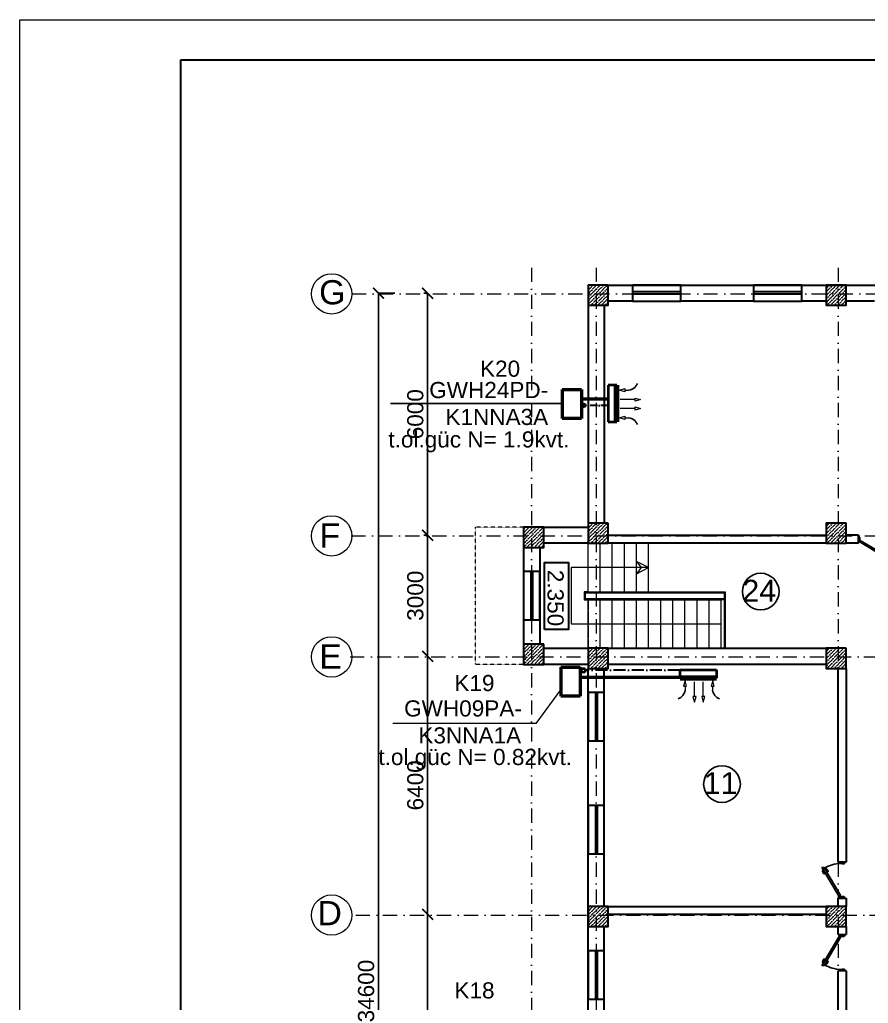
# Model space of a CAD drawing. Header units: millimetres. Extents: x 895788 to 1136524, y -21936 to 400945.
# Drawn here: x 1016239 to 1037276, y 239538 to 263923 of the extents above; entities that cross this region are included whole.
import ezdxf

# ---------------------------------------------------------------- set-up
doc = ezdxf.new("R2010")
doc.units = ezdxf.units.MM
for name, pattern in [('( Hidden )', [0.275, 0.15, -0.125]), ('006_PP_0101_AS_101_00$0$006_PP_0101_AS_102_00$0$006_PP_GRID_0101$0$006_TD-D_0101_AS_N101_00$0$TEČKOVANБX2', [0.05, 0, -0.05]), ('ACAD_ISO10W100', [18, 12, -3, 0, -3]), ('DASHDOT', [1, 0.5, -0.25, 0, -0.25]), ('Штрихпунктирная', [670.277762, 352.777767, -176.388884, 0, -141.111112])]:
    doc.linetypes.add(name, pattern=pattern)
for name, color, linetype, lineweight in [('0_Pen_No__7', 7, 'Continuous', 60), ('Layer2_Pen_No__1', 7, 'Continuous', 15), ('аракясмя_Pen_No__1', 7, 'Continuous', 15), ('ДВЕРИ', 7, 'Continuous', 5), ('невидимка_Ном._пера__241_Ном._пера__7', 7, 'Continuous', 60), ('оси_Pen_No__1', 7, 'Continuous', 15), ('оси_Ном._пера__1', 7, 'Continuous', 15), ('оси_Ном._пера__242_Pen_No__21', 7, 'Continuous', 30), ('перегородка_Ном._пера__7', 7, 'Continuous', 60), ('перегородка_Ном._пера__7_Ном._пера__7', 7, 'Continuous', 60), ('размер_Pen_No__1', 7, 'Continuous', 15)]:
    doc.layers.add(name, color=color, linetype=linetype, lineweight=lineweight)
doc.styles.add('GENERATED_STYLE_1', font='times.ttf')
doc.styles.get("Standard").update_dxf_attribs({"font": 'arial.ttf', "height": 400})
doc.styles.add('СГЕНЕРИР_СТИЛЬ_1', font='arial.ttf')
doc.dimstyles.new('razmeri a-g', dxfattribs={"dimtxt": 400, "dimasz": 270, "dimexe": 1.25, "dimexo": 0.625, "dimgap": 100, "dimtad": 1, "dimdec": 0, "dimtxsty": 'Standard', "dimblk": 'ARCHTICK', "dimcen": 2.5, "dimadec": 0, "dimazin": 0, "dimtfac": 1, "dimtdec": 0, "dimtmove": 0, "dimatfit": 3, "dimfxl": 1, "dimarcsym": 0})

# ---------------------------------------------------------------- blocks, each defined once
blk = doc.blocks.new('DSA')
at = {"layer": 'ДВЕРИ', "color": 251, "lineweight": 25, "true_color": 0x636466}
for p, q in [((153780, 788017), (153820, 788017)), ((153780, 787928), (153812, 787928)), ((153780, 787928), (153812, 787928)), ((153804, 787910), (153811, 787922)), ((153804, 787910), (154462, 787520)), ((153811, 787922), (153818, 787918)), ((153812, 787928), (153812, 787965)), ((153812, 787965), (153820, 787965)), ((153818, 787918), (153832, 787941)), ((153820, 787965), (153820, 788016)), ((153832, 787941), (154468, 787562)), ((155336, 787941), (154700, 787562)), ((155364, 787910), (154706, 787520)), ((155350, 787918), (155336, 787941)), ((155388, 788017), (155348, 788017)), ((155348, 787965), (155348, 788016)), ((155356, 787965), (155348, 787965)), ((155357, 787922), (155350, 787918)), ((155356, 787928), (155356, 787965)), ((155388, 787928), (155356, 787928)), ((155388, 787928), (155356, 787928)), ((155364, 787910), (155357, 787922)), ((154366, 787654), (154365, 787652)), ((154367, 787641), (154409, 787616)), ((154428, 787627), (154377, 787657)), ((154740, 787627), (154791, 787657)), ((154801, 787641), (154760, 787616)), ((154802, 787654), (154804, 787652)), ((154318, 787574), (154320, 787576)), ((154372, 787532), (154321, 787563)), ((154331, 787579), (154372, 787555)), ((154365, 787571), (154368, 787575)), ((154415, 787542), (154365, 787571)), ((154383, 787557), (154384, 787560)), ((154388, 787610), (154391, 787615)), ((154391, 787615), (154441, 787585)), ((154401, 787550), (154394, 787538)), ((154411, 787605), (154410, 787603)), ((154418, 787546), (154415, 787542)), ((154426, 787594), (154433, 787605)), ((154441, 787585), (154438, 787580)), ((154456, 787542), (154468, 787562)), ((154470, 787534), (154456, 787542)), ((154462, 787520), (154470, 787534)), ((154698, 787534), (154712, 787542)), ((154706, 787520), (154698, 787534)), ((154712, 787542), (154700, 787562)), ((154777, 787615), (154727, 787585)), ((154727, 787585), (154730, 787580)), ((154742, 787594), (154735, 787605)), ((154750, 787546), (154753, 787542)), ((154753, 787542), (154803, 787571)), ((154757, 787605), (154758, 787603)), ((154767, 787550), (154775, 787538)), ((154780, 787610), (154777, 787615)), ((154785, 787557), (154784, 787560)), ((154837, 787579), (154796, 787555)), ((154797, 787532), (154847, 787563)), ((154803, 787571), (154800, 787575)), ((154850, 787574), (154848, 787576))]:
    blk.add_line(p, q, dxfattribs=at)
for centre, radius, start, end in [((154002, 787952), 583, 319.7101, 357.5846), ((155160, 787950), 576, 182.1815, 220.5237), ((154371, 787648), 7.98, 149.2867, 239.2867), ((154373, 787650), 7.98, 59.2867, 149.2867), ((154420, 787613), 16, 329.2867, 59.2867), ((154748, 787613), 16, 120.7133, 210.7133), ((154795, 787650), 7.98, 30.7133, 120.7133), ((154797, 787648), 7.98, 300.7133, 30.7133), ((154325, 787569), 7.98, 149.2867, 239.2867), ((154327, 787572), 7.98, 59.2867, 149.2867), ((154376, 787561), 7.98, 239.2867, 329.2867), ((154380, 787546), 16, 239.2867, 329.2867), ((154404, 787609), 7.98, 329.2867, 59.2867), ((154764, 787609), 7.98, 120.7133, 210.7133), ((154788, 787546), 16, 210.7133, 300.7133), ((154792, 787561), 7.98, 210.7133, 300.7133), ((154842, 787572), 7.98, 30.7133, 120.7133), ((154843, 787569), 7.98, 300.7133, 30.7133)]:
    blk.add_arc(centre, radius, start, end, dxfattribs=at)
blk = doc.blocks.new('qapi 700')
at = {"layer": 'ДВЕРИ', "color": 251, "lineweight": 25, "true_color": 0x636466}
for p, q in [((1281620, 90086), (1281659, 90086)), ((1281651, 89997), (1281651, 90034)), ((1281651, 90034), (1281659, 90034)), ((1281659, 90034), (1281659, 90086)), ((1282420, 90086), (1282380, 90086)), ((1282380, 90034), (1282380, 90085)), ((1282388, 90034), (1282380, 90034)), ((1282388, 89997), (1282388, 90034)), ((1281620, 89997), (1281651, 89997)), ((1282368, 90010), (1281735, 89633)), ((1282395, 89980), (1281741, 89591)), ((1282382, 89987), (1282368, 90010)), ((1282388, 89991), (1282382, 89987)), ((1282420, 89997), (1282388, 89997)), ((1282420, 89997), (1282388, 89997)), ((1282395, 89980), (1282388, 89991)), ((1281733, 89605), (1281747, 89613)), ((1281741, 89591), (1281733, 89605)), ((1281747, 89613), (1281735, 89633)), ((1281812, 89685), (1281762, 89656)), ((1281762, 89656), (1281765, 89651)), ((1281776, 89665), (1281770, 89676)), ((1281775, 89698), (1281826, 89728)), ((1281785, 89617), (1281787, 89613)), ((1281787, 89613), (1281837, 89642)), ((1281792, 89676), (1281793, 89674)), ((1281835, 89712), (1281794, 89687)), ((1281802, 89622), (1281809, 89609)), ((1281814, 89681), (1281812, 89685)), ((1281820, 89629), (1281818, 89631)), ((1281872, 89650), (1281831, 89626)), ((1281831, 89604), (1281881, 89634)), ((1281837, 89642), (1281835, 89646)), ((1281836, 89725), (1281838, 89722)), ((1281884, 89645), (1281883, 89647))]:
    blk.add_line(p, q, dxfattribs=at)
for centre, radius, start, end in [((1282471, 90052), 821, 183.4077, 209.5706), ((1281783, 89684), 15.9, 120.7133, 210.7133), ((1281798, 89680), 7.94, 120.7133, 210.7133), ((1281823, 89617), 15.9, 210.7133, 300.7133), ((1281827, 89633), 7.94, 210.7133, 300.7133), ((1281830, 89721), 7.94, 30.7133, 120.7133), ((1281831, 89718), 7.94, 300.7133, 30.7133), ((1281876, 89643), 7.94, 30.7133, 120.7133), ((1281877, 89641), 7.94, 300.7133, 30.7133)]:
    blk.add_arc(centre, radius, start, end, dxfattribs=at)
blk = doc.blocks.new('_ArchTick')
at = {"color": 0, "linetype": 'ByBlock', "const_width": 0.15}
blk.add_lwpolyline([(-0.5, -0.5), (0.5, 0.5)], dxfattribs=at)
blk = doc.blocks.new('*D118')
at = {"color": 0, "lineweight": -2, "transparency": 16777216}
for p, q in [((1025536, 257142), (1025131, 257142)), ((1025133, 257142), (1025133, 222542)), ((1025536, 222542), (1025131, 222542))]:
    blk.add_line(p, q, dxfattribs=at)
at = {"layer": 'Defpoints', "color": 0, "transparency": 16777216}
for p in [(1025537, 257142), (1025133, 222542), (1025537, 222542)]:
    blk.add_point(p, dxfattribs=at)
at = {"color": 0, "lineweight": -2, "transparency": 16777216, "xscale": 270, "yscale": 270, "zscale": 270}
for p, rotation in [((1025133, 257142), 90), ((1025133, 222542), 270)]:
    blk.add_blockref('_ArchTick', p, dxfattribs=dict(at, rotation=rotation))
at = {"color": 0, "transparency": 16777216, "insert": (1024828, 239842), "char_height": 400, "attachment_point": 5, "rotation": 90}
blk.add_mtext('34600', dxfattribs=at)
blk = doc.blocks.new('*D119')
at = {"color": 0, "lineweight": -2, "transparency": 16777216}
for p, q in [((1026255, 257142), (1026353, 257142)), ((1026352, 257142), (1026352, 251142)), ((1026255, 251142), (1026353, 251142))]:
    blk.add_line(p, q, dxfattribs=at)
at = {"layer": 'Defpoints', "color": 0, "transparency": 16777216}
for p in [(1026254, 257142), (1026254, 251142), (1026352, 251142)]:
    blk.add_point(p, dxfattribs=at)
at = {"color": 0, "lineweight": -2, "transparency": 16777216, "xscale": 270, "yscale": 270, "zscale": 270}
for p, rotation in [((1026352, 257142), 90), ((1026352, 251142), 270)]:
    blk.add_blockref('_ArchTick', p, dxfattribs=dict(at, rotation=rotation))
at = {"color": 0, "transparency": 16777216, "insert": (1026048, 254142), "char_height": 400, "attachment_point": 5, "rotation": 90}
blk.add_mtext('6000', dxfattribs=at)
blk = doc.blocks.new('*D120')
at = {"color": 0, "lineweight": -2, "transparency": 16777216}
for p, q in [((1026255, 251142), (1026353, 251142)), ((1026352, 251142), (1026352, 248142)), ((1026353, 248142), (1026353, 248142))]:
    blk.add_line(p, q, dxfattribs=at)
at = {"layer": 'Defpoints', "color": 0, "transparency": 16777216}
for p in [(1026254, 251142), (1026352, 248142), (1026352, 248142)]:
    blk.add_point(p, dxfattribs=at)
at = {"color": 0, "lineweight": -2, "transparency": 16777216, "xscale": 270, "yscale": 270, "zscale": 270}
for p, rotation in [((1026352, 251142), 90), ((1026352, 248142), 270)]:
    blk.add_blockref('_ArchTick', p, dxfattribs=dict(at, rotation=rotation))
at = {"color": 0, "transparency": 16777216, "insert": (1026048, 249642), "char_height": 400, "attachment_point": 5, "rotation": 90}
blk.add_mtext('3000', dxfattribs=at)
blk = doc.blocks.new('*D121')
at = {"color": 0, "lineweight": -2, "transparency": 16777216}
for p, q in [((1026352, 248142), (1026352, 241742)), ((1026353, 248142), (1026353, 248142)), ((1026353, 241742), (1026353, 241742))]:
    blk.add_line(p, q, dxfattribs=at)
at = {"layer": 'Defpoints', "color": 0, "transparency": 16777216}
for p in [(1026352, 248142), (1026352, 241742), (1026352, 241742)]:
    blk.add_point(p, dxfattribs=at)
at = {"color": 0, "lineweight": -2, "transparency": 16777216, "xscale": 270, "yscale": 270, "zscale": 270}
for p, rotation in [((1026352, 248142), 90), ((1026352, 241742), 270)]:
    blk.add_blockref('_ArchTick', p, dxfattribs=dict(at, rotation=rotation))
at = {"color": 0, "transparency": 16777216, "insert": (1026048, 244942), "char_height": 400, "attachment_point": 5, "rotation": 90}
blk.add_mtext('6400', dxfattribs=at)
blk = doc.blocks.new('*D122')
at = {"color": 0, "lineweight": -2, "transparency": 16777216}
for p, q in [((1026352, 241742), (1026352, 235342)), ((1026353, 241742), (1026353, 241742)), ((1025880, 235342), (1026353, 235342))]:
    blk.add_line(p, q, dxfattribs=at)
at = {"layer": 'Defpoints', "color": 0, "transparency": 16777216}
for p in [(1026352, 241742), (1025880, 235342), (1026352, 235342)]:
    blk.add_point(p, dxfattribs=at)
at = {"color": 0, "lineweight": -2, "transparency": 16777216, "xscale": 270, "yscale": 270, "zscale": 270}
for p, rotation in [((1026352, 241742), 90), ((1026352, 235342), 270)]:
    blk.add_blockref('_ArchTick', p, dxfattribs=dict(at, rotation=rotation))
at = {"color": 0, "transparency": 16777216, "insert": (1026048, 238542), "char_height": 400, "attachment_point": 5, "rotation": 90}
blk.add_mtext('6400', dxfattribs=at)

msp = doc.modelspace()

# ---------------------------------------------------------------- hatches: boundary and pattern name
at = {"lineweight": 9}
h = msp.add_hatch(dxfattribs=at)
h.set_pattern_fill('ANSI36', color=256, scale=500)
h.set_pattern_definition([(45, (-655909.3, 2713741.77), (33.1456304, 121.533978), [156.25, -31.25, 0, -31.25])])
h.paths.add_polyline_path([(1030328.849, 257341.687), (1030328.849, 256841.687), (1030828.849, 256841.687), (1030828.849, 257341.687)])
h = msp.add_hatch(dxfattribs=at)
h.set_pattern_fill('ANSI36', color=256, scale=500)
h.set_pattern_definition([(45, (-661809.5, 2713741.77), (33.1456304, 121.533978), [156.25, -31.25, 0, -31.25])])
h.paths.add_polyline_path([(1036229.044, 257341.687), (1036229.044, 256841.687), (1036729.044, 256841.687), (1036729.044, 257341.687)])
h = msp.add_hatch(dxfattribs=at)
h.set_pattern_fill('ANSI36', color=256, scale=500)
h.set_pattern_definition([(45, (-655909.5, 2707841.76), (33.1456304, 121.533978), [156.25, -31.25, 0, -31.25])])
h.paths.add_polyline_path([(1030329.044, 251441.681), (1030329.044, 250941.681), (1030829.044, 250941.681), (1030829.044, 251441.681)])
h = msp.add_hatch(dxfattribs=at)
h.set_pattern_fill('ANSI36', color=256, scale=500)
h.set_pattern_definition([(45, (-661809.5, 2707841.76), (33.1456304, 121.533978), [156.25, -31.25, 0, -31.25])])
h.paths.add_polyline_path([(1036229.044, 251441.681), (1036229.044, 250941.681), (1036729.044, 250941.681), (1036729.044, 251441.681)])
h = msp.add_hatch(dxfattribs=at)
h.set_pattern_fill('ANSI36', color=256, scale=500)
h.set_pattern_definition([(45, (-654309.5, 2707741.76), (33.1456304, 121.533978), [156.25, -31.25, 0, -31.25])])
h.paths.add_polyline_path([(1028729.044, 251341.681), (1028729.044, 250841.681), (1029229.044, 250841.681), (1029229.044, 251341.681)])
h = msp.add_hatch(dxfattribs=at)
h.set_pattern_fill('ANSI36', color=256, scale=500)
h.set_pattern_definition([(45, (-654309.5, 2704841.76), (33.1456304, 121.533978), [156.25, -31.25, 0, -31.25])])
h.paths.add_polyline_path([(1028729.044, 248441.681), (1028729.044, 247941.681), (1029229.044, 247941.681), (1029229.044, 248441.681)])
h = msp.add_hatch(dxfattribs=at)
h.set_pattern_fill('ANSI36', color=256, scale=500)
h.set_pattern_definition([(45, (-655909.5, 2704741.76), (33.1456304, 121.533978), [156.25, -31.25, 0, -31.25])])
h.paths.add_polyline_path([(1030329.044, 248341.681), (1030329.044, 247841.681), (1030829.044, 247841.681), (1030829.044, 248341.681)])
h = msp.add_hatch(dxfattribs=at)
h.set_pattern_fill('ANSI36', color=256, scale=500)
h.set_pattern_definition([(45, (-661809.3, 2704741.76), (33.1456304, 121.533978), [156.25, -31.25, 0, -31.25])])
h.paths.add_polyline_path([(1036228.849, 248341.681), (1036228.849, 247841.681), (1036728.849, 247841.681), (1036728.849, 248341.681)])
h = msp.add_hatch(dxfattribs=at)
h.set_pattern_fill('ANSI36', color=256, scale=500)
h.set_pattern_definition([(45, (-655909.3, 2698341.76), (33.1456304, 121.533978), [156.25, -31.25, 0, -31.25])])
h.paths.add_polyline_path([(1030328.849, 241941.681), (1030328.849, 241441.681), (1030828.849, 241441.681), (1030828.849, 241941.681)])
h = msp.add_hatch(dxfattribs=at)
h.set_pattern_fill('ANSI36', color=256, scale=500)
h.set_pattern_definition([(45, (-661809.3, 2698341.76), (33.1456304, 121.533978), [156.25, -31.25, 0, -31.25])])
h.paths.add_polyline_path([(1036228.849, 241941.681), (1036228.849, 241441.681), (1036728.849, 241441.681), (1036728.849, 241941.681)])

# ---------------------------------------------------------------- linework, layer by layer
at = {"color": 0, "lineweight": 40}
for p, q in [((1031038.981, 254859.859), (1030828.777, 254859.859)), ((1030828.777, 254859.859), (1030828.777, 253955.466)), ((1031038.981, 253955.466), (1031038.981, 254859.859)), ((1030828.777, 253955.466), (1031038.981, 253955.466)), ((1032609.619, 247597.578), (1032609.619, 247807.782)), ((1032609.619, 247807.782), (1033514.012, 247807.782)), ((1033514.012, 247807.782), (1033514.012, 247597.578)), ((1033514.012, 247597.578), (1032609.619, 247597.578))]:
    msp.add_line(p, q, dxfattribs=at)
at = {"color": 0, "lineweight": 15}
for p, q in [((1031038.981, 254859.859), (1030828.777, 254859.859)), ((1030828.777, 254859.859), (1030828.777, 253955.466)), ((1031038.981, 253955.466), (1031038.981, 254859.859)), ((1031103.571, 254734.372), (1031239.707, 254776.397)), ((1031239.707, 254697.126), (1031103.571, 254734.372)), ((1031239.707, 254776.397), (1031239.707, 254697.126)), ((1031239.707, 254736.761), (1031337.92, 254736.761)), ((1031494.819, 254503.665), (1031124.671, 254503.665)), ((1031494.819, 254464.029), (1031494.819, 254543.301)), ((1031494.819, 254543.301), (1031630.955, 254506.054)), ((1031630.955, 254506.054), (1031494.819, 254464.029)), ((1031103.571, 254051.535), (1031239.707, 254093.56)), ((1031494.819, 254285.149), (1031127.131, 254285.149)), ((1031239.707, 254093.56), (1031239.707, 254014.289)), ((1031494.819, 254245.513), (1031494.819, 254324.785)), ((1031494.819, 254324.785), (1031630.955, 254287.538)), ((1031630.955, 254287.538), (1031494.819, 254245.513)), ((1030828.777, 253955.466), (1031038.981, 253955.466)), ((1031239.707, 254014.289), (1031103.571, 254051.535)), ((1031239.707, 254053.924), (1031337.92, 254053.924)), ((1032609.619, 247597.578), (1032609.619, 247807.782)), ((1032609.619, 247807.782), (1033514.012, 247807.782)), ((1033514.012, 247807.782), (1033514.012, 247597.578)), ((1033514.012, 247597.578), (1032609.619, 247597.578)), ((1032735.106, 247532.988), (1032693.081, 247396.852)), ((1032772.352, 247396.852), (1032735.106, 247532.988)), ((1032965.813, 247141.74), (1032965.813, 247511.888)), ((1033184.329, 247141.74), (1033184.329, 247509.428)), ((1033417.943, 247532.988), (1033375.918, 247396.852)), ((1033455.189, 247396.852), (1033417.943, 247532.988)), ((1032693.081, 247396.852), (1032772.352, 247396.852)), ((1032732.716, 247396.852), (1032732.716, 247298.639)), ((1033375.918, 247396.852), (1033455.189, 247396.852)), ((1033415.553, 247396.852), (1033415.553, 247298.639)), ((1033005.449, 247141.74), (1032926.177, 247141.74)), ((1032926.177, 247141.74), (1032963.424, 247005.604)), ((1032963.424, 247005.604), (1033005.449, 247141.74)), ((1033223.965, 247141.74), (1033144.693, 247141.74)), ((1033144.693, 247141.74), (1033181.94, 247005.604)), ((1033181.94, 247005.604), (1033223.965, 247141.74))]:
    msp.add_line(p, q, dxfattribs=at)
at = {"color": 5, "lineweight": 50}
for p, q in [((1031008.893, 253955.466), (1031008.893, 254859.859)), ((1031063.753, 253955.466), (1031063.753, 254859.859)), ((1033514.012, 247627.666), (1032609.619, 247627.666)), ((1033514.012, 247572.806), (1032609.619, 247572.806))]:
    msp.add_line(p, q, dxfattribs=at)
at = {"lineweight": 50}
for p, q in [((1031038.981, 253955.466), (1031038.981, 254859.859)), ((1033514.012, 247597.578), (1032609.619, 247597.578))]:
    msp.add_line(p, q, dxfattribs=at)
at = {"color": 163, "lineweight": 50}
for p, q in [((1029688.893, 254755.755), (1030165.201, 254755.755)), ((1029688.893, 254755.755), (1029688.893, 254038.644)), ((1030165.201, 254755.755), (1030165.201, 254038.644)), ((1030165.201, 254038.644), (1029688.893, 254038.644)), ((1029655.266, 247873.283), (1030131.574, 247873.283)), ((1029655.266, 247873.283), (1029655.266, 247156.172)), ((1030131.574, 247873.283), (1030131.574, 247156.172)), ((1030131.574, 247156.172), (1029655.266, 247156.172))]:
    msp.add_line(p, q, dxfattribs=at)
msp.add_line((1025432.851, 254409.548), (1029688.893, 254409.548))
at = {"color": 193, "lineweight": 50}
for p, q in [((1030828.777, 254512.375), (1030165.201, 254512.375)), ((1032609.619, 247618.241), (1030131.574, 247618.241))]:
    msp.add_line(p, q, dxfattribs=at)
at = {"color": 7, "linetype": 'ACAD_ISO10W100', "lineweight": 30, "ltscale": 15}
msp.add_line((1030828.777, 254360.302), (1030263.468, 254360.302), dxfattribs=at)
at = {"color": 7, "linetype": 'ACAD_ISO10W100', "lineweight": 30, "ltscale": 25}
msp.add_line((1032609.619, 247795.473), (1030262.847, 247793.453), dxfattribs=at)
at = {"color": 0, "lineweight": 30}
msp.add_line((1036228.673, 247941.681), (1030828.673, 247941.681), dxfattribs=at)
at = {"color": 7, "lineweight": 0}
msp.add_line((1029042.719, 246477.424), (1029655.266, 247312.574), dxfattribs=at)
at = {"color": 0, "lineweight": 9}
msp.add_line((1029042.719, 246477.424), (1025492.592, 246477.424), dxfattribs=at)
at = {"lineweight": 30, "flags": 128}
msp.add_lwpolyline([(1020231.322, 262924.707), (1099074.38, 262924.707), (1099074.38, 205638.738), (1020231.322, 205638.738)], close=True, dxfattribs=at)
at = {"color": 3, "lineweight": 30}
for points in [[(1030828.849, 257341.687), (1030328.849, 257341.687), (1030328.849, 256841.687), (1030828.849, 256841.687)], [(1036729.044, 257341.687), (1036229.044, 257341.687), (1036229.044, 256841.687), (1036729.044, 256841.687)], [(1030829.044, 251441.681), (1030329.044, 251441.681), (1030329.044, 250941.681), (1030829.044, 250941.681)], [(1036729.044, 251441.681), (1036229.044, 251441.681), (1036229.044, 250941.681), (1036729.044, 250941.681)], [(1029229.044, 251341.681), (1028729.044, 251341.681), (1028729.044, 250841.681), (1029229.044, 250841.681)], [(1029229.044, 248441.681), (1028729.044, 248441.681), (1028729.044, 247941.681), (1029229.044, 247941.681)], [(1030829.044, 248341.681), (1030329.044, 248341.681), (1030329.044, 247841.681), (1030829.044, 247841.681)], [(1036728.849, 248341.681), (1036228.849, 248341.681), (1036228.849, 247841.681), (1036728.849, 247841.681)], [(1030828.849, 241941.681), (1030328.849, 241941.681), (1030328.849, 241441.681), (1030828.849, 241441.681)], [(1036728.849, 241941.681), (1036228.849, 241941.681), (1036228.849, 241441.681), (1036728.849, 241441.681)]]:
    msp.add_lwpolyline(points, close=True, dxfattribs=at)
at = {"color": 0, "lineweight": 30}
for points in [[(1030828.849, 257341.687), (1072228.849, 257341.687)], [(1030328.849, 256841.687), (1030328.849, 251441.681)], [(1030728.849, 256841.687), (1030728.849, 251441.681)], [(1031428.368, 256941.687), (1030828.673, 256941.687)], [(1034428.368, 256941.687), (1032628.368, 256941.687)], [(1036229.044, 256941.687), (1035628.368, 256941.687)], [(1037428.368, 256941.687), (1036729.044, 256941.687)], [(1029228.673, 251341.681), (1030328.849, 251341.681)], [(1030331.044, 250941.681), (1029230.673, 250941.681)], [(1030828.849, 251141.681), (1036229.044, 251141.681)], [(1036229.044, 250941.681), (1030829.044, 250941.681)], [(1037029.044, 251141.681), (1036729.044, 251141.681)], [(1037029.044, 250941.681), (1036729.044, 250941.681)], [(1037029.044, 250941.681), (1037029.044, 251141.681)], [(1028729.044, 250841.681), (1028729.044, 248441.681)], [(1029129.044, 250841.681), (1029129.044, 248441.681)], [(1029228.673, 248341.681), (1030329.044, 248341.681)], [(1030829.044, 248341.681), (1036228.849, 248341.681)], [(1030328.673, 247941.681), (1029229.044, 247941.681)], [(1030328.766, 222841.681), (1030329.044, 247841.681)], [(1030728.963, 241941.681), (1030729.044, 247841.676)], [(1036228.673, 247941.681), (1030828.673, 247941.681)], [(1036528.849, 243041.681), (1036528.849, 247841.681), (1036728.849, 247841.681), (1036728.849, 243041.681)], [(1036728.849, 243041.681), (1036528.849, 243041.681)], [(1036728.849, 242141.681), (1036728.849, 241941.681), (1036528.849, 241941.681), (1036528.849, 242141.681)], [(1036528.849, 242141.681), (1036728.849, 242141.681)], [(1030728.874, 235541.681), (1030728.956, 241441.681)], [(1036528.849, 241241.681), (1036528.849, 241441.681), (1036728.849, 241441.681), (1036728.849, 241241.681)], [(1036528.849, 241241.681), (1036728.849, 241241.681)], [(1036728.849, 240341.681), (1036728.849, 235541.681), (1036528.849, 235541.681), (1036528.849, 240341.681)], [(1036728.849, 240341.681), (1036528.849, 240341.681)]]:
    msp.add_lwpolyline(points, dxfattribs=at)
for points in [[(1032628.368, 257341.687), (1031428.368, 257341.687), (1031428.368, 256941.687), (1032628.368, 256941.687)], [(1035628.368, 257341.687), (1034428.368, 257341.687), (1034428.368, 256941.687), (1035628.368, 256941.687)], [(1029129.044, 249041.681), (1029129.044, 250241.681), (1028729.044, 250241.681), (1028729.044, 249041.681)], [(1030729.036, 246041.605), (1030729.036, 247241.605), (1030329.036, 247241.605), (1030329.036, 246041.605)], [(1030727.86, 243241.184), (1030727.86, 244441.184), (1030327.86, 244441.184), (1030327.86, 243241.184)], [(1036228.849, 241741.681), (1030828.849, 241741.681), (1030828.849, 241941.681), (1036228.849, 241941.681)], [(1030728.947, 239641.605), (1030728.947, 240841.605), (1030328.947, 240841.605), (1030328.947, 239641.605)]]:
    msp.add_lwpolyline(points, close=True, dxfattribs=at)
at = {"color": 146, "lineweight": 30, "true_color": 0x105689}
for points in [[(1031428.368, 257172.824), (1031428.368, 257122.824), (1032628.368, 257122.824), (1032628.368, 257172.824)], [(1034428.368, 257172.824), (1034428.368, 257122.824), (1035628.368, 257122.824), (1035628.368, 257172.824)], [(1028960.181, 250241.681), (1028910.181, 250241.681), (1028910.181, 249041.681), (1028960.181, 249041.681)], [(1030560.173, 247241.605), (1030510.173, 247241.605), (1030510.173, 246041.605), (1030560.173, 246041.605)], [(1030558.997, 244441.184), (1030508.997, 244441.184), (1030508.997, 243241.184), (1030558.997, 243241.184)], [(1030560.085, 240841.605), (1030510.085, 240841.605), (1030510.085, 239641.605), (1030560.085, 239641.605)]]:
    msp.add_lwpolyline(points, close=True, dxfattribs=at)
at = {"color": 7, "lineweight": 40}
for centre, radius in [((1030224.845, 254360.302), 38.623), ((1030212.906, 247792.538), 49.949)]:
    msp.add_circle(centre, radius, dxfattribs=at)
at = {"color": 0, "lineweight": 25}
for centre in [(1034607.715, 249744.314), (1033648.707, 244974.075)]:
    msp.add_circle(centre, 454.873, dxfattribs=at)
for centre, start, end in [((1031300.841, 255003.169), 277.9235886, 338.3516294), ((1031300.841, 253787.516), 21.6483706, 82.0764114), ((1032466.308, 247335.718), 291.6483706, 352.0764114), ((1033681.961, 247335.718), 187.9235886, 248.3516294)]:
    msp.add_arc(centre, 268.976, start, end)
at = {"layer": 'Layer2_Pen_No__1', "color": 7, "linetype": '( Hidden )', "lineweight": 15}
for p, q in [((1028728.673, 251341.681), (1027528.673, 251341.681)), ((1027528.673, 251341.681), (1027528.673, 247944.35)), ((1027528.673, 247944.35), (1028728.673, 247944.35))]:
    msp.add_line(p, q, dxfattribs=at)
at = {"layer": 'аракясмя_Pen_No__1', "color": 7, "linetype": 'Continuous', "lineweight": 15}
for p, q in [((1030328.913, 249741.681), (1030328.913, 250941.681)), ((1030628.913, 249741.681), (1030628.913, 250941.681)), ((1030928.913, 249741.681), (1030928.913, 250941.681)), ((1031228.913, 249741.681), (1031228.913, 250941.681)), ((1031528.913, 249741.681), (1031528.913, 250941.681)), ((1031828.913, 249741.681), (1031828.913, 250941.681)), ((1030328.913, 249741.681), (1030228.913, 249741.681)), ((1030228.913, 249741.681), (1030228.913, 249541.681)), ((1030258.913, 249711.681), (1033698.913, 249711.681)), ((1030258.913, 249711.681), (1030258.913, 249571.681)), ((1030328.913, 249741.681), (1033728.913, 249741.681)), ((1033698.913, 249711.681), (1033698.913, 248341.681)), ((1033728.913, 249741.681), (1033728.913, 248341.681)), ((1030228.913, 249541.681), (1030328.913, 249541.681)), ((1030258.913, 249571.681), (1033698.913, 249571.681)), ((1030328.913, 248341.681), (1030328.913, 249541.681)), ((1030328.913, 249541.681), (1033628.913, 249541.681)), ((1030628.913, 248341.681), (1030628.913, 249541.681)), ((1030928.913, 248341.681), (1030928.913, 249541.681)), ((1031228.913, 248341.681), (1031228.913, 249541.681)), ((1031528.913, 248341.681), (1031528.913, 249541.681)), ((1031828.913, 248341.681), (1031828.913, 249541.681)), ((1032128.913, 248341.681), (1032128.913, 249541.681)), ((1032428.913, 248341.681), (1032428.913, 249541.681)), ((1032728.913, 248341.681), (1032728.913, 249541.681)), ((1033028.913, 248341.681), (1033028.913, 249541.681)), ((1033328.913, 248341.681), (1033328.913, 249541.681)), ((1033628.913, 248341.681), (1033628.913, 249541.681)), ((1033698.913, 249541.681), (1033628.913, 249541.681))]:
    msp.add_line(p, q, dxfattribs=at)
at = {"layer": 'аракясмя_Pen_No__1', "color": 7, "linetype": '006_PP_0101_AS_101_00$0$006_PP_0101_AS_102_00$0$006_PP_GRID_0101$0$006_TD-D_0101_AS_N101_00$0$TEČKOVANБX2', "lineweight": 15}
for p, q in [((1031528.913, 248341.681), (1031528.913, 249541.681)), ((1031828.913, 248341.681), (1031828.913, 249541.681)), ((1032128.913, 248341.681), (1032128.913, 249541.681)), ((1032428.913, 248341.681), (1032428.913, 249541.681)), ((1032728.913, 248341.681), (1032728.913, 249541.681)), ((1033028.913, 248341.681), (1033028.913, 249541.681)), ((1033328.913, 248341.681), (1033328.913, 249541.681)), ((1033628.913, 248341.681), (1033628.913, 249541.681)), ((1031228.913, 248341.681), (1031228.913, 249241.681)), ((1030928.913, 248341.681), (1030928.913, 248941.681))]:
    msp.add_line(p, q, dxfattribs=at)
at = {"layer": 'аракясмя_Pen_No__1', "color": 7, "linetype": '( Hidden )', "lineweight": 15}
msp.add_line((1030628.913, 248341.681), (1030628.913, 248641.681), dxfattribs=at)
at = {"layer": 'невидимка_Ном._пера__241_Ном._пера__7', "linetype": 'Continuous', "lineweight": 20, "flags": 128}
msp.add_lwpolyline([(1016239.268, 263922.72), (1100072.394, 263922.72), (1100072.394, 204640.724), (1016239.268, 204640.724)], close=True, dxfattribs=at)
at = {"layer": 'оси_Pen_No__1', "color": 7, "linetype": 'DASHDOT', "lineweight": 15}
msp.add_line((1030328.913, 249541.681), (1030328.913, 248341.681), dxfattribs=at)
at = {"layer": 'оси_Ном._пера__1', "linetype": 'Штрихпунктирная'}
for p, q in [((1024472.751, 257127.179), (1074026.778, 257127.179)), ((1024455.456, 251127.173), (1074026.778, 251127.173)), ((1024428.344, 248127.173), (1074026.778, 248127.173)), ((1024570.357, 241727.173), (1074026.583, 241727.173))]:
    msp.add_line(p, q, dxfattribs=at)
at = {"layer": 'оси_Ном._пера__1', "linetype": 'Штрихпунктирная', "flags": 128}
for points in [[(1028928.849, 257775.029), (1028928.849, 221411.943), (1028928.849, 218232.667)], [(1030528.849, 257775.029), (1030528.849, 221411.943), (1030528.849, 218232.667)], [(1036528.849, 257775.029), (1036528.849, 221411.943), (1036528.849, 218232.667)]]:
    msp.add_lwpolyline(points, dxfattribs=at)
at = {"layer": 'оси_Ном._пера__1', "linetype": 'Continuous'}
for centre in [(1023972.753, 257125.923), (1023972.753, 251125.917), (1023972.753, 248125.917), (1023972.558, 241725.917)]:
    msp.add_circle(centre, 500, dxfattribs=at)
at = {"layer": 'оси_Ном._пера__242_Pen_No__21', "color": 7, "linetype": 'Continuous', "lineweight": 30, "flags": 128}
msp.add_lwpolyline([(1029250.708, 248807.264), (1029250.708, 250466.147), (1029840.533, 250466.147), (1029840.533, 248807.264)], close=True, dxfattribs=at)
at = {"layer": 'размер_Pen_No__1', "color": 7, "linetype": 'Continuous', "lineweight": 15, "flags": 128}
msp.add_lwpolyline([(1031645.882, 250341.681), (1031528.913, 250189.192), (1031828.913, 250341.681), (1031528.913, 250494.171)], close=True, dxfattribs=at)
msp.add_lwpolyline([(1031828.913, 250341.682), (1029911.246, 250341.682), (1029911.246, 248941.681), (1033628.913, 248941.681)], dxfattribs=at)

# ---------------------------------------------------------------- block references
at = {"color": 1, "lineweight": 60}
msp.add_blockref('DSA', (883241.022, -536925.724), dxfattribs=at)
at = {"color": 0, "lineweight": 30, "yscale": 1.126929626026874, "zscale": 1.126929626026874, "rotation": 270}
for p, xscale in [((935161.466, 1687338.325), 1.126929626026874), ((935161.466, -1203954.963), -1.126929626026874)]:
    msp.add_blockref('qapi 700', p, dxfattribs=dict(at, xscale=xscale))

# ---------------------------------------------------------------- texts
for s, p in [('K20', (1027650.28, 255070.97)), ('K19', (1027014.982, 247278.268)), ('GWH09PA-', (1025769.007, 246648.752)), ('K3NNA1A', (1026122.623, 245980.448)), ('t', (1025131.662, 245445.639)), ('.ol.güc ', (1025286.914, 245445.639)), ('N=', (1027088.551, 245445.639)), (' 0.', (1027818.429, 245445.639)), ('82', (1028439.711, 245445.639)), ('kvt.', (1029061.266, 245445.639)), ('K18', (1027016.62, 239658.543))]:
    msp.add_text(s, height=400).set_placement(p)
at = {"char_height": 400, "attachment_point": 9}
for s, width, insert in [('GWH24PD- K1NNA3A', 4820.11264, (1029340.068, 253869.377)), ('t{\\fArial|b0|i0|c238|p34;.ol.güc }N={\\fArial|b0|i0|c238|p34; }1{\\fArial|b0|i0|c238|p34;.}9{\\fArial|b0|i0|c238|p34;kvt.}', 4770.96937, (1029866.832, 253196.614))]:
    msp.add_mtext_dynamic_manual_height_columns(s, width=width, gutter_width=2000, heights=[0], dxfattribs=dict(at, insert=insert))
at = {"layer": '0_Pen_No__7', "color": 7, "linetype": 'Continuous', "lineweight": 60, "insert": (1029521.024, 249586.179), "char_height": 400, "attachment_point": 5, "rotation": 270, "style": 'GENERATED_STYLE_1'}
msp.add_mtext('\\A1;\\pxqc;{\\fArial|b0|i0|c238|p34;2\\fArial|b0|i0|c204|p34;.\\fArial|b0|i0|c238|p34;35\\fArial|b0|i0|c204|p34;0}', dxfattribs=at)
at = {"layer": 'перегородка_Ном._пера__7', "linetype": 'Continuous', "char_height": 540, "attachment_point": 3, "style": 'СГЕНЕРИР_СТИЛЬ_1'}
for s, insert in [('{\\fArial|b0|i0|c238|p38;24}', (1034991.455, 250037.77)), ('11', (1034032.447, 245267.531))]:
    msp.add_mtext(s, dxfattribs=dict(at, insert=insert))
at = {"layer": 'перегородка_Ном._пера__7_Ном._пера__7', "lineweight": 50, "style": 'СГЕНЕРИР_СТИЛЬ_1'}
for s, p in [('G', (1023662.012, 256865.3)), ('F', (1023672.727, 250836.91)), ('E', (1023666.677, 247836.91)), ('D', (1023621.462, 241473.756))]:
    msp.add_text(s, height=600, dxfattribs=at).set_placement(p)

# ---------------------------------------------------------------- dimensions: what is measured, and where the dimension line sits
for base, p1, p2, picture, middle in [((1025132.578, 222541.706), (1025536.806, 257141.687), (1025536.806, 222541.706), '*D118', (1024828.213, 239841.697)), ((1026352.181, 251141.681), (1026254.475, 257141.687), (1026254.475, 251141.681), '*D119', (1026047.951, 254141.684)), ((1026352.181, 248141.681), (1026254.475, 251141.681), (1026352.181, 248141.681), '*D120', (1026047.815, 249641.681)), ((1026352.181, 241741.681), (1026352.181, 248141.681), (1026352.181, 241741.681), '*D121', (1026047.951, 244941.681)), ((1026352.181, 235341.681), (1026352.181, 241741.681), (1025879.553, 235341.681), '*D122', (1026047.951, 238541.681))]:
    dim = msp.add_linear_dim(base=base, p1=p1, p2=p2, angle=90, dimstyle='razmeri a-g')
    dim.commit()
    dim.dimension.update_dxf_attribs({"geometry": picture, "text_midpoint": middle})

doc.saveas('drawing.dxf')
